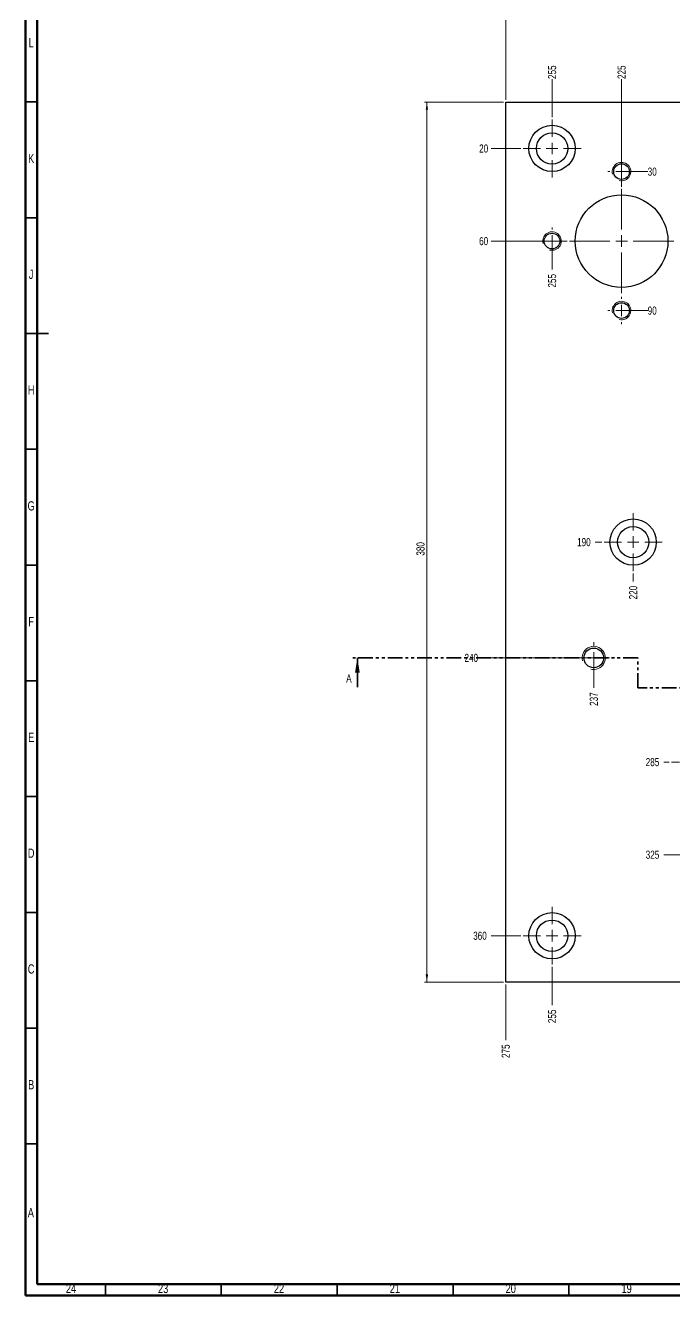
# Model space of a CAD drawing. Header units: millimetres. Extents: x 15 to 1184, y 5 to 836.
# Drawn here: x 15 to 295, y 5 to 554 of the extents above; entities that cross this region are included whole.
import ezdxf

# ---------------------------------------------------------------- set-up
doc = ezdxf.new("R2010")
doc.units = ezdxf.units.MM
doc.linetypes.add('PHANTOM', pattern=[12.7, 6.35, -1.27, 1.27, -1.27, 1.27, -1.27])
doc.styles.add('SLDTEXTSTYLE0', font='TXT', dxfattribs={"width": 0.75})
doc.dimstyles.new('SLDDIMSTYLE1', dxfattribs={"dimtxt": 3.5, "dimasz": 3.302, "dimexe": 0, "dimexo": 0.0625, "dimgap": 0.875, "dimtad": 0, "dimtih": 1, "dimtoh": 1, "dimrnd": 1e-09, "dimzin": 12, "dimdsep": 46, "dimtxsty": 'SLDTEXTSTYLE0', "dimblk1": 'NONE', "dimblk2": 'NONE', "dimsah": 1, "dimcen": 0.09, "dimadec": 0, "dimazin": 3, "dimtfac": 1, "dimtofl": 0, "dimtmove": 0, "dimatfit": 3, "dimldrblk": 'NONE', "dimfxl": 1, "dimfrac": 2, "dimtolj": 1, "dimtzin": 12, "dimarcsym": 0})
doc.dimstyles.new('SLDDIMSTYLE2', dxfattribs={"dimtxt": 3.5, "dimasz": 3.302, "dimexe": 0, "dimexo": 0.0625, "dimgap": 0.875, "dimtad": 1, "dimrnd": 1e-09, "dimzin": 12, "dimdsep": 46, "dimtxsty": 'SLDTEXTSTYLE0', "dimsah": 1, "dimcen": 0.09, "dimadec": 0, "dimazin": 3, "dimtfac": 1, "dimtofl": 0, "dimtmove": 0, "dimatfit": 3, "dimfxl": 1, "dimfrac": 2, "dimtolj": 1, "dimtzin": 12, "dimarcsym": 0})

# ---------------------------------------------------------------- blocks, each defined once
blk = doc.blocks.new('_D_3')
at = {"color": 7, "linetype": 'Continuous', "lineweight": 18}
blk.add_line((228.73, 500.42), (215.95, 500.42), dxfattribs=at)
at = {"color": 7, "linetype": 'Continuous', "lineweight": 18, "insert": (210.78, 502.16), "char_height": 3.5, "attachment_point": 1, "style": 'SLDTEXTSTYLE0'}
blk.add_mtext('20', dxfattribs=at)
blk = doc.blocks.new('_None')
blk = doc.blocks.new('_D_5')
at = {"color": 7, "linetype": 'Continuous', "lineweight": 18}
blk.add_line((273.23, 490.42), (283.5, 490.42), dxfattribs=at)
at = {"color": 7, "linetype": 'Continuous', "lineweight": 18, "insert": (283.5, 492.16), "char_height": 3.5, "attachment_point": 1, "style": 'SLDTEXTSTYLE0'}
blk.add_mtext('30', dxfattribs=at)
blk = doc.blocks.new('_D_7')
at = {"color": 7, "linetype": 'Continuous', "lineweight": 18}
blk.add_line((248.73, 460.42), (215.95, 460.42), dxfattribs=at)
at = {"color": 7, "linetype": 'Continuous', "lineweight": 18, "insert": (210.78, 462.16), "char_height": 3.5, "attachment_point": 1, "style": 'SLDTEXTSTYLE0'}
blk.add_mtext('60', dxfattribs=at)
blk = doc.blocks.new('_D_9')
at = {"color": 7, "linetype": 'Continuous', "lineweight": 18}
blk.add_line((273.23, 430.42), (283.5, 430.42), dxfattribs=at)
at = {"color": 7, "linetype": 'Continuous', "lineweight": 18, "insert": (283.5, 432.16), "char_height": 3.5, "attachment_point": 1, "style": 'SLDTEXTSTYLE0'}
blk.add_mtext('90', dxfattribs=at)
blk = doc.blocks.new('_D_18')
at = {"color": 7, "linetype": 'Continuous', "lineweight": 18}
blk.add_line((263.73, 330.42), (260.8, 330.42), dxfattribs=at)
at = {"color": 7, "linetype": 'Continuous', "lineweight": 18, "insert": (253.04, 332.16), "char_height": 3.5, "attachment_point": 1, "style": 'SLDTEXTSTYLE0'}
blk.add_mtext('190', dxfattribs=at)
blk = doc.blocks.new('_D_22')
at = {"color": 7, "linetype": 'Continuous', "lineweight": 18}
blk.add_line((259.23, 280.42), (212.23, 280.42), dxfattribs=at)
at = {"color": 7, "linetype": 'Continuous', "lineweight": 18, "insert": (204.47, 282.16), "char_height": 3.5, "attachment_point": 1, "style": 'SLDTEXTSTYLE0'}
blk.add_mtext('240', dxfattribs=at)
blk = doc.blocks.new('_D_25')
at = {"color": 7, "linetype": 'Continuous', "lineweight": 18}
blk.add_line((292.73, 235.42), (290.41, 235.42), dxfattribs=at)
at = {"color": 7, "linetype": 'Continuous', "lineweight": 18, "insert": (282.65, 237.16), "char_height": 3.5, "attachment_point": 1, "style": 'SLDTEXTSTYLE0'}
blk.add_mtext('285', dxfattribs=at)
blk = doc.blocks.new('_D_28')
at = {"color": 7, "linetype": 'Continuous', "lineweight": 18}
blk.add_line((301.23, 195.42), (290.41, 195.42), dxfattribs=at)
at = {"color": 7, "linetype": 'Continuous', "lineweight": 18, "insert": (282.65, 197.16), "char_height": 3.5, "attachment_point": 1, "style": 'SLDTEXTSTYLE0'}
blk.add_mtext('325', dxfattribs=at)
blk = doc.blocks.new('_D_31')
at = {"color": 7, "linetype": 'Continuous', "lineweight": 18}
blk.add_line((228.73, 160.42), (215.95, 160.42), dxfattribs=at)
at = {"color": 7, "linetype": 'Continuous', "lineweight": 18, "insert": (208.2, 162.16), "char_height": 3.5, "attachment_point": 1, "style": 'SLDTEXTSTYLE0'}
blk.add_mtext('360', dxfattribs=at)
blk = doc.blocks.new('_D_46')
at = {"color": 7, "linetype": 'Continuous', "lineweight": 18}
blk.add_line((277.23, 316.92), (277.23, 313.42), dxfattribs=at)
at = {"color": 7, "linetype": 'Continuous', "lineweight": 18, "insert": (275.5, 305.67), "char_height": 3.5, "attachment_point": 1, "rotation": 90, "style": 'SLDTEXTSTYLE0'}
blk.add_mtext('220', dxfattribs=at)
blk = doc.blocks.new('_D_47')
at = {"color": 7, "linetype": 'Continuous', "lineweight": 18}
blk.add_line((272.23, 483.92), (272.23, 530.42), dxfattribs=at)
at = {"color": 7, "linetype": 'Continuous', "lineweight": 18, "insert": (270.5, 530.42), "char_height": 3.5, "attachment_point": 1, "rotation": 90, "style": 'SLDTEXTSTYLE0'}
blk.add_mtext('225', dxfattribs=at)
blk = doc.blocks.new('_D_48')
at = {"color": 7, "linetype": 'Continuous', "lineweight": 18}
blk.add_line((260.23, 279.42), (260.23, 267.42), dxfattribs=at)
at = {"color": 7, "linetype": 'Continuous', "lineweight": 18, "insert": (258.5, 259.67), "char_height": 3.5, "attachment_point": 1, "rotation": 90, "style": 'SLDTEXTSTYLE0'}
blk.add_mtext('237', dxfattribs=at)
blk = doc.blocks.new('_D_49')
at = {"color": 7, "linetype": 'Continuous', "lineweight": 18}
blk.add_line((242.23, 513.92), (242.23, 530.42), dxfattribs=at)
at = {"color": 7, "linetype": 'Continuous', "lineweight": 18, "insert": (240.5, 530.42), "char_height": 3.5, "attachment_point": 1, "rotation": 90, "style": 'SLDTEXTSTYLE0'}
blk.add_mtext('255', dxfattribs=at)
blk = doc.blocks.new('_D_50')
at = {"color": 7, "linetype": 'Continuous', "lineweight": 18}
blk.add_line((242.23, 459.42), (242.23, 448.1), dxfattribs=at)
at = {"color": 7, "linetype": 'Continuous', "lineweight": 18, "insert": (240.5, 440.35), "char_height": 3.5, "attachment_point": 1, "rotation": 90, "style": 'SLDTEXTSTYLE0'}
blk.add_mtext('255', dxfattribs=at)
blk = doc.blocks.new('_D_51')
at = {"color": 7, "linetype": 'Continuous', "lineweight": 18}
blk.add_line((242.23, 146.92), (242.23, 130.42), dxfattribs=at)
at = {"color": 7, "linetype": 'Continuous', "lineweight": 18, "insert": (240.5, 122.67), "char_height": 3.5, "attachment_point": 1, "rotation": 90, "style": 'SLDTEXTSTYLE0'}
blk.add_mtext('255', dxfattribs=at)
blk = doc.blocks.new('_D_52')
at = {"color": 7, "linetype": 'Continuous', "lineweight": 18}
blk.add_line((222.23, 139.42), (222.23, 115.37), dxfattribs=at)
at = {"color": 7, "linetype": 'Continuous', "lineweight": 18, "insert": (220.5, 107.61), "char_height": 3.5, "attachment_point": 1, "rotation": 90, "style": 'SLDTEXTSTYLE0'}
blk.add_mtext('275', dxfattribs=at)
blk = doc.blocks.new('_D_72')
at = {"color": 7, "linetype": 'Continuous', "lineweight": 18}
for p, q in [((222.23, 521.42), (222.23, 561.42)), ((222.23, 560.42), (772.23, 560.42)), ((772.23, 521.42), (772.23, 561.42))]:
    blk.add_line(p, q, dxfattribs=at)
for points in [[(222.23, 560.42), (225.53, 559.92), (225.53, 560.93)], [(772.23, 560.42), (768.93, 560.93), (768.93, 559.92)]]:
    blk.add_solid(points, dxfattribs=at)
at = {"color": 7, "linetype": 'Continuous', "lineweight": 18, "insert": (489.41, 564.94), "char_height": 3.5, "attachment_point": 1, "style": 'SLDTEXTSTYLE0'}
blk.add_mtext('550', dxfattribs=at)
blk = doc.blocks.new('_D_73')
at = {"color": 7, "linetype": 'Continuous', "lineweight": 18}
for p, q in [((221.23, 520.42), (187.23, 520.42)), ((188.23, 140.42), (188.23, 520.42)), ((221.23, 140.42), (187.23, 140.42))]:
    blk.add_line(p, q, dxfattribs=at)
for points in [[(188.23, 520.42), (187.72, 517.12), (188.74, 517.12)], [(188.23, 140.42), (188.74, 143.73), (187.72, 143.73)]]:
    blk.add_solid(points, dxfattribs=at)
at = {"color": 7, "linetype": 'Continuous', "lineweight": 18, "insert": (183.72, 324.57), "char_height": 3.5, "attachment_point": 1, "rotation": 90, "style": 'SLDTEXTSTYLE0'}
blk.add_mtext('380', dxfattribs=at)
blk = doc.blocks.new('SW_CENTERMARKSYMBOL_2')
at = {"color": 0, "linetype": 'Continuous', "lineweight": 0}
for p, q in [((0, 5), (0, 22.5)), ((-5, 0), (-22.5, 0)), ((0, 0), (-2.5, 0)), ((0, 0), (0, 2.5)), ((0, 0), (0, -2.5)), ((0, 0), (2.5, 0)), ((5, 0), (22.5, 0)), ((0, -5), (0, -22.5))]:
    blk.add_line(p, q, dxfattribs=at)
blk = doc.blocks.new('SW_CENTERMARKSYMBOL_9')
at = {"color": 0, "linetype": 'Continuous', "lineweight": 0}
for p, q in [((0, 5), (0, 12.5)), ((-5, 0), (-12.5, 0)), ((0, 0), (-2.5, 0)), ((0, 0), (0, 2.5)), ((0, 0), (0, -2.5)), ((0, 0), (2.5, 0)), ((5, 0), (12.5, 0)), ((0, -5), (0, -12.5))]:
    blk.add_line(p, q, dxfattribs=at)
blk = doc.blocks.new('SW_CENTERMARKSYMBOL_10')
at = {"color": 0, "linetype": 'Continuous', "lineweight": 0}
for p, q in [((0, 5), (0, 12.5)), ((-5, 0), (-12.5, 0)), ((0, 0), (-2.5, 0)), ((0, 0), (0, 2.5)), ((0, 0), (0, -2.5)), ((0, 0), (2.5, 0)), ((5, 0), (12.5, 0)), ((0, -5), (0, -12.5))]:
    blk.add_line(p, q, dxfattribs=at)
blk = doc.blocks.new('SW_CENTERMARKSYMBOL_11')
at = {"color": 0, "linetype": 'Continuous', "lineweight": 0}
for p, q in [((0, 5), (0, 12.5)), ((-5, 0), (-12.5, 0)), ((0, 0), (-2.5, 0)), ((0, 0), (0, 2.5)), ((0, 0), (0, -2.5)), ((0, 0), (2.5, 0)), ((5, 0), (12.5, 0)), ((0, -5), (0, -12.5))]:
    blk.add_line(p, q, dxfattribs=at)
blk = doc.blocks.new('SW_CENTERMARKSYMBOL_12')
at = {"color": 0, "linetype": 'Continuous', "lineweight": 0}
for p, q in [((0, 5), (0, 6.75)), ((-5, 0), (-6.75, 0)), ((0, 0), (-2.5, 0)), ((0, 0), (0, 2.5)), ((0, 0), (0, -2.5)), ((0, 0), (2.5, 0)), ((5, 0), (6.75, 0)), ((0, -5), (0, -6.75))]:
    blk.add_line(p, q, dxfattribs=at)
blk = doc.blocks.new('SW_CENTERMARKSYMBOL_26')
at = {"color": 0, "linetype": 'Continuous', "lineweight": 0}
for p, q in [((0, 5), (0, 8.5)), ((-5, 0), (-8.5, 0)), ((0, 0), (-2.5, 0)), ((0, 0), (0, 2.5)), ((0, 0), (0, -2.5)), ((0, 0), (2.5, 0)), ((5, 0), (8.5, 0)), ((0, -5), (0, -8.5))]:
    blk.add_line(p, q, dxfattribs=at)
blk = doc.blocks.new('SW_CENTERMARKSYMBOL_28')
at = {"color": 0, "linetype": 'Continuous', "lineweight": 0}
for p, q in [((0, 5), (0, 5.9)), ((-5, 0), (-5.9, 0)), ((0, 0), (-2.5, 0)), ((0, 0), (0, 2.5)), ((0, 0), (0, -2.5)), ((0, 0), (2.5, 0)), ((5, 0), (5.9, 0)), ((0, -5), (0, -5.9))]:
    blk.add_line(p, q, dxfattribs=at)
blk = doc.blocks.new('SW_CENTERMARKSYMBOL_29')
at = {"color": 0, "linetype": 'Continuous', "lineweight": 0}
for p, q in [((0, 5), (0, 5.9)), ((-5, 0), (-5.9, 0)), ((0, 0), (-2.5, 0)), ((0, 0), (0, 2.5)), ((0, 0), (0, -2.5)), ((0, 0), (2.5, 0)), ((5, 0), (5.9, 0)), ((0, -5), (0, -5.9))]:
    blk.add_line(p, q, dxfattribs=at)
blk = doc.blocks.new('SW_CENTERMARKSYMBOL_31')
at = {"color": 0, "linetype": 'Continuous', "lineweight": 0}
for p, q in [((0, 5), (0, 5.9)), ((-5, 0), (-5.9, 0)), ((0, 0), (-2.5, 0)), ((0, 0), (0, 2.5)), ((0, 0), (0, -2.5)), ((0, 0), (2.5, 0)), ((5, 0), (5.9, 0)), ((0, -5), (0, -5.9))]:
    blk.add_line(p, q, dxfattribs=at)

msp = doc.modelspace()

# ---------------------------------------------------------------- linework, layer by layer
at = {"color": 7, "linetype": 'Continuous', "lineweight": 70}
for p, q in [((15, 5), (15, 836)), ((20, 10), (20, 831)), ((1179, 10), (20, 10)), ((1184, 5), (15, 5))]:
    msp.add_line(p, q, dxfattribs=at)
at = {"color": 7, "linetype": 'Continuous', "lineweight": 35}
for p, q in [((20, 520.5), (15, 520.5)), ((20, 470.5), (15, 470.5)), ((14.999, 420.5), (25.001, 420.5)), ((20, 420.5), (15, 420.5)), ((20, 370.5), (15, 370.5)), ((20, 320.5), (15, 320.5)), ((158.232, 267.725), (158.232, 280.425)), ((20, 270.5), (15, 270.5)), ((20, 220.5), (15, 220.5)), ((20, 170.5), (15, 170.5)), ((20, 120.5), (15, 120.5)), ((20, 70.5), (15, 70.5)), ((49.5, 10), (49.5, 5)), ((99.5, 10), (99.5, 5)), ((149.5, 10), (149.5, 5)), ((199.5, 10), (199.5, 5)), ((249.5, 10), (249.5, 5))]:
    msp.add_line(p, q, dxfattribs=at)
at = {"color": 7, "linetype": 'Continuous', "lineweight": 25}
for p, q in [((222.232, 520.425), (772.232, 520.425)), ((222.232, 140.425), (222.232, 520.425)), ((772.232, 140.425), (222.232, 140.425))]:
    msp.add_line(p, q, dxfattribs=at)
at = {"color": 7, "linetype": 'PHANTOM', "lineweight": 35}
for p, q in [((279.276, 280.425), (156.232, 280.425)), ((279.276, 267.425), (279.276, 280.425)), ((410.228, 267.425), (279.276, 267.425))]:
    msp.add_line(p, q, dxfattribs=at)
at = {"color": 7, "linetype": 'Continuous', "lineweight": 25}
for centre, radius in [((242.232, 500.425), 10), ((242.232, 500.425), 6.75), ((272.232, 490.425), 3.4), ((272.232, 460.425), 20), ((242.232, 460.425), 3.4), ((272.232, 430.425), 3.4), ((277.232, 330.425), 10), ((277.232, 330.425), 6.75), ((260.232, 280.425), 4.25), ((242.232, 160.425), 10), ((242.232, 160.425), 6.75)]:
    msp.add_circle(centre, radius, dxfattribs=at)
at = {"color": 7, "linetype": 'Continuous', "lineweight": 18}
for centre, radius in [((272.232, 490.425), 4), ((242.232, 460.425), 4), ((272.232, 430.425), 4), ((260.232, 280.425), 5)]:
    msp.add_arc(centre, radius, 255, 195, dxfattribs=at)
at = {"color": 7, "linetype": 'Continuous', "lineweight": 35}
msp.add_solid([(158.232, 280.425), (157.216, 274.075), (159.248, 274.075)], dxfattribs=at)

# ---------------------------------------------------------------- block references
at = {"color": 7, "linetype": 'Continuous', "lineweight": 0}
for name, p in [('SW_CENTERMARKSYMBOL_11', (242.232, 500.425)), ('SW_CENTERMARKSYMBOL_31', (272.232, 490.425)), ('SW_CENTERMARKSYMBOL_2', (272.232, 460.425)), ('SW_CENTERMARKSYMBOL_29', (242.232, 460.425)), ('SW_CENTERMARKSYMBOL_28', (272.232, 430.425)), ('SW_CENTERMARKSYMBOL_10', (277.232, 330.425)), ('SW_CENTERMARKSYMBOL_12', (260.232, 280.425)), ('SW_CENTERMARKSYMBOL_26', (302.232, 235.425)), ('SW_CENTERMARKSYMBOL_9', (242.232, 160.425))]:
    msp.add_blockref(name, p, dxfattribs=at)

# ---------------------------------------------------------------- texts
at = {"color": 7, "linetype": 'Continuous', "lineweight": 0, "attachment_point": 2, "style": 'SLDTEXTSTYLE0'}
for s, insert, char_height in [('L', (17.455, 548.06), 3.969), ('K', (17.489, 498.06), 3.969), ('J', (17.465, 448.06), 3.969), ('H', (17.49, 398.06), 3.969), ('G', (17.487, 348.06), 3.969), ('F', (17.458, 298.06), 3.969), ('E', (17.508, 248.06), 3.969), ('D', (17.453, 198.06), 3.969), ('C', (17.459, 148.06), 3.969), ('B', (17.471, 98.06), 3.969), ('A', (17.34, 42.81), 3.969), ('24', (34.67, 10.06), 3.9688), ('23', (74.42, 10.06), 3.9688), ('22', (124.42, 10.06), 3.9688), ('21', (174.42, 10.06), 3.9688), ('20', (224.42, 10.06), 3.9688), ('19', (274.42, 10.06), 3.9688)]:
    msp.add_mtext(s, dxfattribs=dict(at, insert=insert, char_height=char_height))
at = {"color": 7, "linetype": 'Continuous', "insert": (153.41, 273.275), "char_height": 3.5, "attachment_point": 1, "style": 'SLDTEXTSTYLE0'}
msp.add_mtext('A', dxfattribs=at)

# ---------------------------------------------------------------- dimensions: what is measured, and where the dimension line sits
at = {"color": 7, "linetype": 'Continuous', "lineweight": 18}
dim = msp.add_linear_dim(base=(772.232, 560.425), p1=(222.232, 520.425), p2=(772.232, 520.425), dimstyle='SLDDIMSTYLE2', dxfattribs=at)
dim.commit()
dim.dimension.update_dxf_attribs({"geometry": '_D_72', "text_midpoint": (493.292, 560.425), "dimtype": 160})
for feature_location, offset, dtype, origin, picture, middle in [((242.232, 512.925), (0, 17.5), 1, (497.232, 160.425), '_D_49', (242.232, 534.304)), ((272.232, 482.925), (0, 47.5), 1, (497.232, 160.425), '_D_47', (272.232, 534.304)), ((260.232, 280.425), (-48, 0), 0, (772.232, 520.425), '_D_22', (208.353, 280.425)), ((229.732, 160.425), (-13.777, 0), 0, (772.232, 520.425), '_D_31', (212.075, 160.425)), ((229.732, 500.425), (-13.78, 0), 0, (772.232, 520.425), '_D_3', (213.365, 500.425)), ((249.732, 460.425), (-33.78, 0), 0, (772.232, 520.425), '_D_7', (213.365, 460.425)), ((264.732, 330.425), (-3.93, 0), 0, (772.232, 520.425), '_D_18', (256.923, 330.425)), ((272.232, 490.425), (11.27, 0), 0, (772.232, 520.425), '_D_5', (286.088, 490.425)), ((272.232, 430.425), (11.27, 0), 0, (772.232, 520.425), '_D_9', (286.088, 430.425)), ((293.732, 235.425), (-3.321, 0), 0, (772.232, 520.425), '_D_25', (286.532, 235.425)), ((302.232, 195.425), (-11.821, 0), 0, (772.232, 520.425), '_D_28', (286.532, 195.425)), ((242.232, 460.425), (0, -12.32), 1, (497.232, 160.425), '_D_50', (242.232, 444.226)), ((277.232, 317.925), (0, -4.5), 1, (497.232, 160.425), '_D_46', (277.232, 309.546)), ((260.232, 280.425), (0, -13), 1, (497.232, 160.425), '_D_48', (260.232, 263.546)), ((222.232, 140.425), (0, -25.059), 1, (497.232, 160.425), '_D_52', (222.232, 111.486)), ((242.232, 147.925), (0, -17.5), 1, (497.232, 160.425), '_D_51', (242.232, 126.546))]:
    dim = msp.add_ordinate_dim(feature_location=feature_location, offset=offset, dtype=dtype, origin=origin, dimstyle='SLDDIMSTYLE1', dxfattribs=at)
    dim.commit()
    dim.dimension.update_dxf_attribs({"geometry": picture, "text_midpoint": middle})
dim = msp.add_linear_dim(base=(188.232, 520.425), p1=(222.232, 140.425), p2=(222.232, 520.425), angle=90, dimstyle='SLDDIMSTYLE2', dxfattribs=at)
dim.commit()
dim.dimension.update_dxf_attribs({"geometry": '_D_73', "text_midpoint": (188.232, 328.446), "dimtype": 160})

doc.saveas('drawing.dxf')
